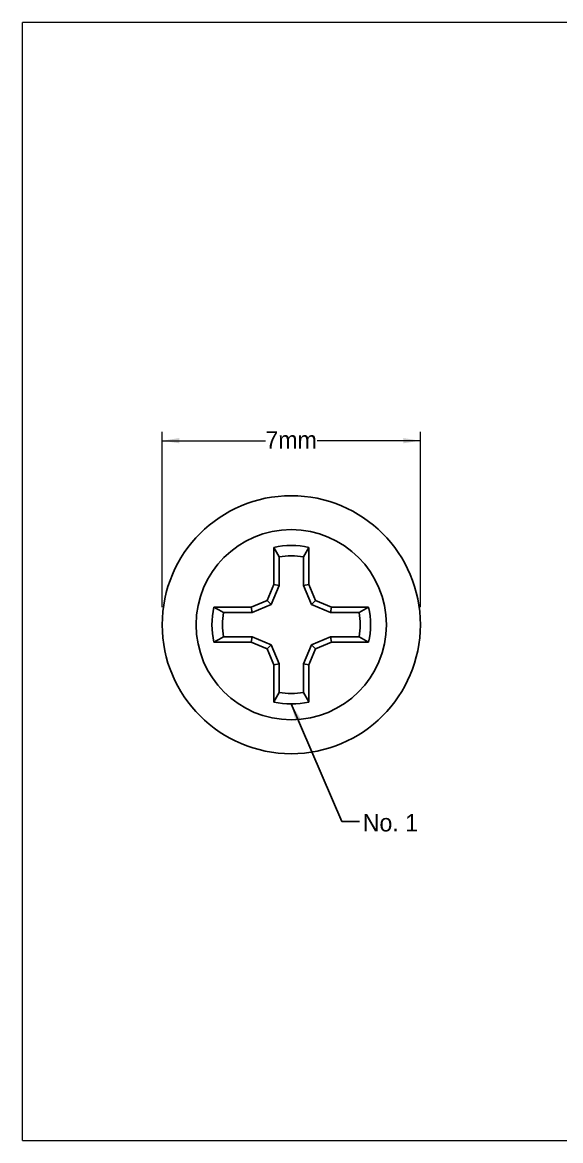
# Model space of a CAD drawing. Header units: millimetres. Extents: x 0.9 to 40.8, y 0.9 to 31.3.
# Drawn here: x 0.95 to 15.54, y 0.95 to 31.29 of the extents above; entities that cross this region are included whole.
import ezdxf

# ---------------------------------------------------------------- set-up
doc = ezdxf.new("R2010")
doc.units = ezdxf.units.MM
doc.header["$LTSCALE"] = 0.14931
doc.linetypes.add('SLD-Solid', pattern=[0])
doc.styles.add('SLDTEXTSTYLE0', font='ARIAL.TTF', dxfattribs={"width": 0.948})
doc.styles.get("Standard").update_dxf_attribs({"font": 'ARIAL.TTF'})
doc.dimstyles.new('SLDDIMSTYLE0', dxfattribs={"dimtxt": 0.460171, "dimasz": 0.460171, "dimexe": 0, "dimexo": 0.0625, "dimgap": 0.115043, "dimtad": 0, "dimtih": 1, "dimtoh": 1, "dimdec": 4, "dimrnd": 1e-09, "dimzin": 12, "dimdsep": 46, "dimtxsty": 'SLDTEXTSTYLE0', "dimsah": 1, "dimcen": 0.09, "dimadec": 0, "dimazin": 3, "dimtfac": 1, "dimtdec": 4, "dimtofl": 0, "dimtmove": 0, "dimatfit": 3, "dimfxl": 0, "dimfrac": 2, "dimtolj": 1, "dimtzin": 12, "dimarcsym": 0})
doc.dimstyles.new('SLDDIMSTYLE1', dxfattribs={"dimtxt": 0.18, "dimasz": 0.460171, "dimexe": 0, "dimexo": 0.0625, "dimgap": 0, "dimtad": 0, "dimtih": 1, "dimtoh": 1, "dimdec": 0, "dimrnd": 1e-09, "dimzin": 0, "dimdsep": 46, "dimtxsty": 'Standard', "dimsah": 1, "dimcen": 0.09, "dimadec": 0, "dimazin": 0, "dimtfac": 0.460171, "dimtdec": 0, "dimtofl": 0, "dimtmove": 0, "dimatfit": 3, "dimfxl": 0, "dimfrac": 2, "dimtolj": 1, "dimtzin": 0, "dimarcsym": 0})

# ---------------------------------------------------------------- blocks, each defined once
blk = doc.blocks.new('_D')
at = {"color": 7, "linetype": 'SLD-Solid', "lineweight": 0}
for p, q in [((4.739, 15.42), (4.739, 20.175)), ((11.739, 15.42), (11.739, 20.175)), ((4.739, 19.938), (7.536, 19.938)), ((11.739, 19.938), (8.94, 19.938))]:
    blk.add_line(p, q, dxfattribs=at)
at = {"color": 7, "linetype": 'SLD-Solid', "lineweight": 18}
for points in [[(4.739, 19.938), (5.199, 19.868), (5.199, 20.009)], [(11.739, 19.938), (11.279, 20.009), (11.279, 19.868)]]:
    blk.add_solid(points, dxfattribs=at)
at = {"color": 7, "linetype": 'SLD-Solid', "lineweight": 18, "insert": (7.536, 20.196), "char_height": 0.4741, "attachment_point": 1, "style": 'SLDTEXTSTYLE0'}
blk.add_mtext('7mm', dxfattribs=at)

msp = doc.modelspace()

# ---------------------------------------------------------------- linework, layer by layer
at = {"color": 7, "linetype": 'SLD-Solid', "lineweight": 18}
for p, q in [((0.94812, 0.94812), (0.94812, 31.28791)), ((40.7691, 31.28791), (0.94812, 31.28791)), ((0.94812, 0.94812), (40.7691, 0.94812))]:
    msp.add_line(p, q, dxfattribs=at)
at = {"color": 7, "linetype": 'SLD-Solid', "lineweight": 25}
for p, q in [((7.76627, 17.043), (7.76627, 16.03546)), ((8.71123, 16.03546), (8.71123, 17.043)), ((7.90625, 16.7836), (7.90625, 16.00762)), ((8.57125, 16.00762), (8.57125, 16.7836)), ((7.76627, 16.03546), (7.58543, 15.59888)), ((7.90625, 16.00762), (7.69257, 15.49174)), ((7.90625, 16.00762), (7.76627, 16.03546)), ((8.57125, 16.00762), (8.71123, 16.03546)), ((8.78494, 15.49174), (8.57125, 16.00762)), ((8.89208, 15.59888), (8.71123, 16.03546)), ((7.58543, 15.59888), (7.14884, 15.41804)), ((7.69257, 15.49174), (7.17669, 15.27805)), ((7.69257, 15.49174), (7.58543, 15.59888)), ((8.78494, 15.49174), (8.89208, 15.59888)), ((9.30082, 15.27805), (8.78494, 15.49174)), ((9.32866, 15.41804), (8.89208, 15.59888)), ((7.14884, 15.41804), (6.14131, 15.41804)), ((7.17669, 15.27805), (6.40071, 15.27805)), ((7.17669, 15.27805), (7.14884, 15.41804)), ((9.30082, 15.27805), (9.32866, 15.41804)), ((10.0768, 15.27805), (9.30082, 15.27805)), ((10.33619, 15.41804), (9.32866, 15.41804)), ((6.40071, 14.61305), (7.17669, 14.61305)), ((7.17669, 14.61305), (7.14884, 14.47307)), ((7.17669, 14.61305), (7.69257, 14.39937)), ((8.78494, 14.39937), (9.30082, 14.61305)), ((9.30082, 14.61305), (9.32866, 14.47307)), ((9.30082, 14.61305), (10.0768, 14.61305)), ((6.14131, 14.47307), (7.14884, 14.47307)), ((7.14884, 14.47307), (7.58543, 14.29223)), ((7.69257, 14.39937), (7.58543, 14.29223)), ((7.58543, 14.29223), (7.76627, 13.85564)), ((7.69257, 14.39937), (7.90625, 13.88349)), ((8.57125, 13.88349), (8.78494, 14.39937)), ((8.71123, 13.85564), (8.89208, 14.29223)), ((8.78494, 14.39937), (8.89208, 14.29223)), ((8.89208, 14.29223), (9.32866, 14.47307)), ((9.32866, 14.47307), (10.33619, 14.47307)), ((7.90625, 13.88349), (7.76627, 13.85564)), ((7.76627, 13.85564), (7.76627, 12.84811)), ((7.90625, 13.88349), (7.90625, 13.10751)), ((8.57125, 13.10751), (8.57125, 13.88349)), ((8.57125, 13.88349), (8.71123, 13.85564)), ((8.71123, 12.84811), (8.71123, 13.85564))]:
    msp.add_line(p, q, dxfattribs=at)
for radius in [3.5, 2.58]:
    msp.add_circle((8.23875, 14.94555), radius, dxfattribs=at)
for radius, start, end in [(2.15, 77.305121, 102.694879), (1.86788, 79.746154, 100.253846), (2.15, 167.305121, 192.694879), (1.86788, 169.746154, 190.253846), (1.86788, 349.746154, 10.253846), (2.15, 347.305121, 12.694879), (1.86788, 259.746154, 280.253846), (2.15, 257.305121, 282.694879)]:
    msp.add_arc((8.23875, 14.94555), radius, start, end, dxfattribs=at)
for points in [[(7.90625, 16.7836), (7.8596, 16.87071), (7.81294, 16.95709), (7.76627, 17.043)], [(8.57125, 16.7836), (8.6179, 16.87071), (8.66457, 16.95709), (8.71123, 17.043)], [(6.40071, 15.27805), (6.3136, 15.32471), (6.22721, 15.37137), (6.14131, 15.41804)], [(10.0768, 15.27805), (10.16391, 15.32471), (10.25029, 15.37137), (10.33619, 15.41804)], [(6.40071, 14.61305), (6.3136, 14.5664), (6.22721, 14.51974), (6.14131, 14.47307)], [(10.0768, 14.61305), (10.16391, 14.5664), (10.25029, 14.51974), (10.33619, 14.47307)], [(7.90625, 13.10751), (7.8596, 13.0204), (7.81294, 12.93401), (7.76627, 12.84811)], [(8.57125, 13.10751), (8.6179, 13.0204), (8.66457, 12.93401), (8.71123, 12.84811)]]:
    msp.add_open_spline(points, degree=3, dxfattribs=at)

# ---------------------------------------------------------------- texts
at = {"color": 7, "linetype": 'Continuous', "lineweight": 0, "insert": (10.17608, 9.81133), "char_height": 0.474059, "attachment_point": 1, "style": 'SLDTEXTSTYLE0'}
msp.add_mtext('No. 1', dxfattribs=at)

# ---------------------------------------------------------------- dimensions: what is measured, and where the dimension line sits
at = {"color": 7, "linetype": 'SLD-Solid', "lineweight": 18}
dim = msp.add_linear_dim(base=(11.73875, 19.93834), p1=(4.73875, 14.94555), p2=(11.73875, 14.94555), dimstyle='SLDDIMSTYLE0', dxfattribs=at)
dim.commit()
dim.dimension.update_dxf_attribs({"geometry": '_D', "text_midpoint": (8.23793, 19.93834), "dimtype": 160})

# ---------------------------------------------------------------- leaders
at = {"color": 7, "linetype": 'Continuous', "lineweight": 0}
msp.add_leader([(8.23875, 12.79555), (9.61004, 9.61062), (10.08409, 9.61062)], dimstyle='SLDDIMSTYLE1', dxfattribs=at)

doc.saveas('drawing.dxf')
